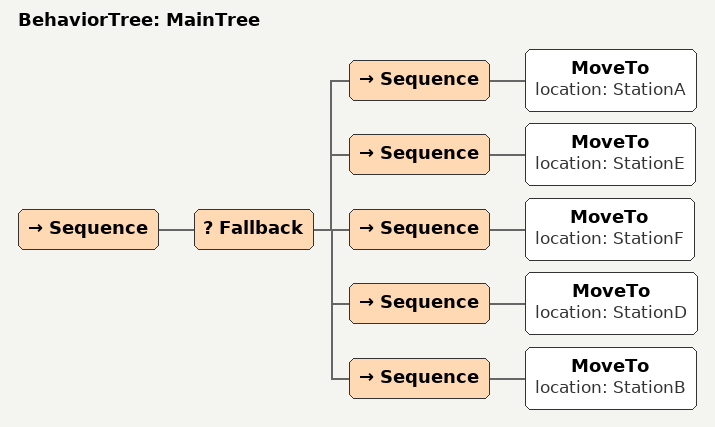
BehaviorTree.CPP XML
<root main_tree_to_execute = "MainTree">
    <BehaviorTree ID="MainTree">
        <Sequence>
            <Fallback>
                <Sequence>
                    <MoveTo location="StationA"/>
                </Sequence>
                <Sequence>
                    <MoveTo location="StationE"/>
                </Sequence>
                <Sequence>
                    <MoveTo location="StationF"/>
                </Sequence>
                <Sequence>
                    <MoveTo location="StationD"/>
                </Sequence>
                <Sequence>
                    <MoveTo location="StationB"/>
                </Sequence>
            </Fallback>
        </Sequence>
    </BehaviorTree>
</root>
